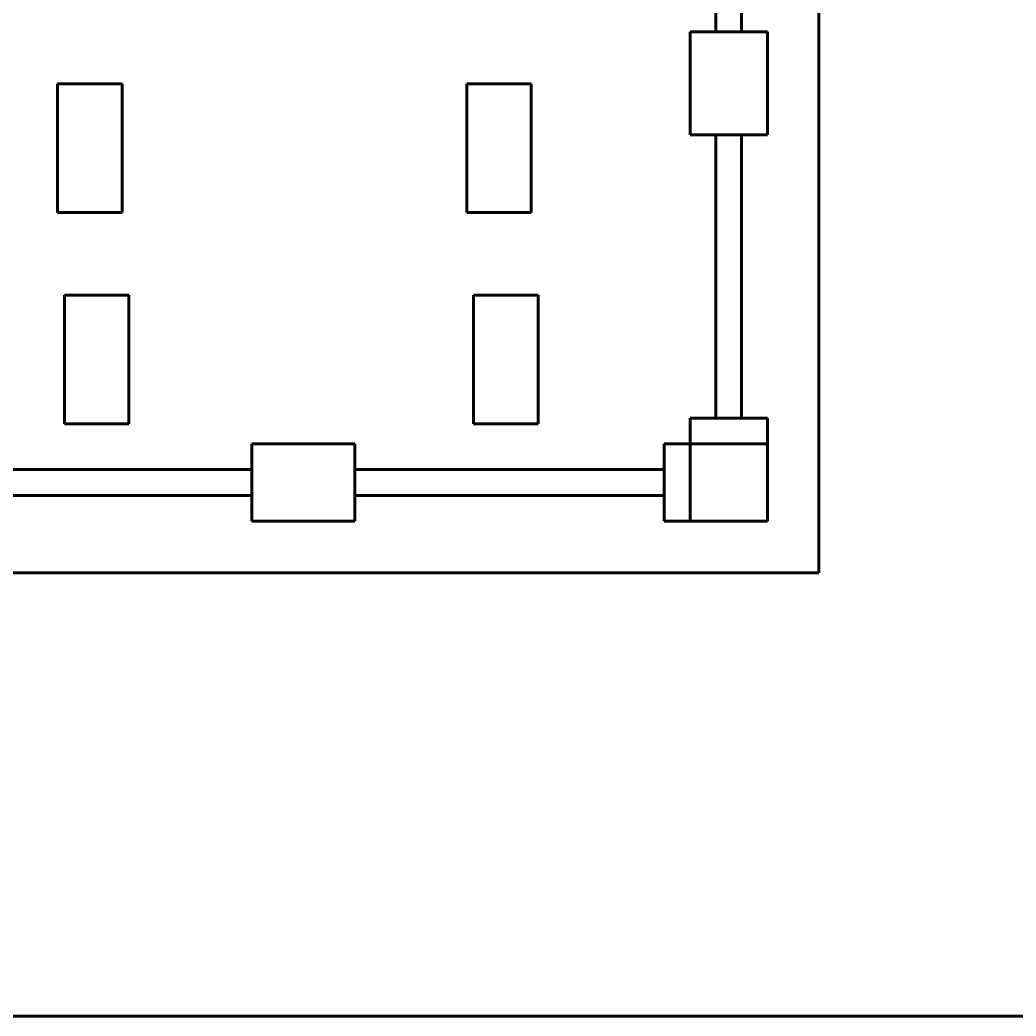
# Model space of a CAD drawing. Extents: x 0 to 297, y 0 to 292.
# Drawn here: x 232.85 to 252.18, y 60 to 79.34 of the extents above; entities that cross this region are included whole.
import ezdxf

# ---------------------------------------------------------------- set-up
doc = ezdxf.new("R2010")
doc.units = 0
doc.header["$MEASUREMENT"] = 0
doc.linetypes.add('K5LT_BASIC', pattern=[0])
doc.layers.add('Системный слой', color=7, linetype='Continuous')

# ---------------------------------------------------------------- blocks, each defined once
blk = doc.blocks.new('*U')
at = {"layer": 'Системный слой', "linetype": 'K5LT_BASIC', "lineweight": 60}
for p, q in [((234.832, 78.096), (233.582, 78.096)), ((233.582, 78.096), (233.582, 75.596)), ((234.832, 75.596), (234.832, 78.096)), ((242.769, 78.096), (241.519, 78.096)), ((241.519, 78.096), (241.519, 75.596)), ((242.769, 75.596), (242.769, 78.096)), ((233.582, 75.596), (234.832, 75.596)), ((241.519, 75.596), (242.769, 75.596)), ((234.964, 73.995), (233.714, 73.995)), ((233.714, 73.995), (233.714, 71.495)), ((234.964, 71.495), (234.964, 73.995)), ((242.902, 73.995), (241.652, 73.995)), ((241.652, 73.995), (241.652, 71.495)), ((242.902, 71.495), (242.902, 73.995)), ((233.714, 71.495), (234.964, 71.495)), ((241.652, 71.495), (242.902, 71.495))]:
    blk.add_line(p, q, dxfattribs=at)
blk = doc.blocks.new('*S')
at = {"linetype": 'K5LT_BASIC', "lineweight": 60}
blk.add_line((107, 60), (292, 60), dxfattribs=at)

msp = doc.modelspace()

# ---------------------------------------------------------------- linework, layer by layer
at = {"layer": 'Системный слой', "linetype": 'K5LT_BASIC', "lineweight": 60}
for p, q in [((248.35, 69.606), (248.35, 146.606)), ((246.35, 79.106), (246.35, 84.606)), ((246.85, 84.606), (246.85, 79.106)), ((245.85, 79.106), (247.35, 79.106)), ((245.85, 79.106), (245.85, 77.106)), ((245.85, 77.106), (245.85, 79.106)), ((245.85, 79.106), (247.35, 79.106)), ((247.35, 79.106), (246.35, 79.106)), ((247.35, 79.106), (247.35, 77.106)), ((247.35, 77.106), (247.35, 79.106)), ((247.35, 78.356), (247.35, 77.606)), ((247.35, 77.106), (245.85, 77.106)), ((245.85, 77.106), (247.35, 77.106)), ((246.35, 71.606), (246.35, 77.106)), ((246.85, 77.106), (246.85, 71.606)), ((245.85, 71.606), (247.35, 71.606)), ((245.85, 71.606), (245.85, 69.606)), ((247.35, 71.606), (246.35, 71.606)), ((247.35, 71.606), (247.35, 69.606)), ((239.35, 71.106), (237.35, 71.106)), ((237.35, 69.606), (237.35, 71.106)), ((237.35, 71.106), (237.35, 69.606)), ((237.35, 71.106), (239.35, 71.106)), ((239.35, 71.106), (239.35, 69.606)), ((239.35, 71.106), (239.35, 69.606)), ((245.35, 71.106), (245.35, 69.606)), ((245.35, 71.106), (247.35, 71.106)), ((247.35, 71.106), (247.35, 69.606)), ((231.351, 70.607), (237.351, 70.607)), ((239.351, 70.607), (245.351, 70.607)), ((237.35, 70.106), (231.35, 70.106)), ((245.35, 70.106), (239.35, 70.106)), ((239.35, 69.606), (237.35, 69.606)), ((237.35, 69.606), (239.35, 69.606)), ((238.6, 69.606), (237.85, 69.606)), ((245.35, 69.606), (247.35, 69.606)), ((247.35, 69.606), (245.85, 69.606)), ((246.6, 69.606), (245.85, 69.606)), ((248.35, 69.606), (248.35, 68.606)), ((173.35, 68.606), (247.35, 68.606)), ((173.35, 68.606), (248.35, 68.606))]:
    msp.add_line(p, q, dxfattribs=at)

# ---------------------------------------------------------------- block references
msp.add_blockref('*S', (0, 0))
at = {"layer": 'Системный слой'}
msp.add_blockref('*U', (0, 0), dxfattribs=at)
msp.add_blockref('*U', (0, 0), dxfattribs=at)
msp.add_blockref('*U', (0, 0), dxfattribs=at)
msp.add_blockref('*U', (0, 0), dxfattribs=at)
msp.add_blockref('*U', (0, 0), dxfattribs=at)
msp.add_blockref('*U', (0, 0), dxfattribs=at)
msp.add_blockref('*U', (0, 0), dxfattribs=at)
msp.add_blockref('*U', (0, 0), dxfattribs=at)
msp.add_blockref('*U', (0, 0), dxfattribs=at)
msp.add_blockref('*U', (0, 0), dxfattribs=at)
msp.add_blockref('*U', (0, 0), dxfattribs=at)
msp.add_blockref('*U', (0, 0), dxfattribs=at)
msp.add_blockref('*U', (0, 0), dxfattribs=at)
msp.add_blockref('*U', (0, 0), dxfattribs=at)
msp.add_blockref('*U', (0, 0), dxfattribs=at)
msp.add_blockref('*U', (0, 0), dxfattribs=at)
msp.add_blockref('*U', (0, 0), dxfattribs=at)
msp.add_blockref('*U', (0, 0), dxfattribs=at)
msp.add_blockref('*U', (0, 0), dxfattribs=at)
msp.add_blockref('*U', (0, 0), dxfattribs=at)
msp.add_blockref('*U', (0, 0), dxfattribs=at)
msp.add_blockref('*U', (0, 0), dxfattribs=at)
msp.add_blockref('*U', (0, 0), dxfattribs=at)
msp.add_blockref('*U', (0, 0), dxfattribs=at)
msp.add_blockref('*U', (0, 0), dxfattribs=at)
msp.add_blockref('*U', (0, 0), dxfattribs=at)
msp.add_blockref('*U', (0, 0), dxfattribs=at)
msp.add_blockref('*U', (0, 0), dxfattribs=at)
msp.add_blockref('*U', (0, 0), dxfattribs=at)
msp.add_blockref('*U', (0, 0), dxfattribs=at)
msp.add_blockref('*U', (0, 0), dxfattribs=at)
msp.add_blockref('*U', (0, 0), dxfattribs=at)
msp.add_blockref('*U', (0, 0), dxfattribs=at)
msp.add_blockref('*U', (0, 0), dxfattribs=at)
msp.add_blockref('*U', (0, 0), dxfattribs=at)
msp.add_blockref('*U', (0, 0), dxfattribs=at)
msp.add_blockref('*U', (0, 0), dxfattribs=at)
msp.add_blockref('*U', (0, 0), dxfattribs=at)
msp.add_blockref('*U', (0, 0), dxfattribs=at)
msp.add_blockref('*U', (0, 0), dxfattribs=at)
msp.add_blockref('*U', (0, 0), dxfattribs=at)
msp.add_blockref('*U', (0, 0), dxfattribs=at)
msp.add_blockref('*U', (0, 0), dxfattribs=at)
msp.add_blockref('*U', (0, 0), dxfattribs=at)
msp.add_blockref('*U', (0, 0), dxfattribs=at)
msp.add_blockref('*U', (0, 0), dxfattribs=at)
msp.add_blockref('*U', (0, 0), dxfattribs=at)
msp.add_blockref('*U', (0, 0), dxfattribs=at)
msp.add_blockref('*U', (0, 0), dxfattribs=at)
msp.add_blockref('*U', (0, 0), dxfattribs=at)
msp.add_blockref('*U', (0, 0), dxfattribs=at)
msp.add_blockref('*U', (0, 0), dxfattribs=at)
msp.add_blockref('*U', (0, 0), dxfattribs=at)
msp.add_blockref('*U', (0, 0), dxfattribs=at)
msp.add_blockref('*U', (0, 0), dxfattribs=at)
msp.add_blockref('*U', (0, 0), dxfattribs=at)
msp.add_blockref('*U', (0, 0), dxfattribs=at)
msp.add_blockref('*U', (0, 0), dxfattribs=at)
msp.add_blockref('*U', (0, 0), dxfattribs=at)
msp.add_blockref('*U', (0, 0), dxfattribs=at)
msp.add_blockref('*U', (0, 0), dxfattribs=at)
msp.add_blockref('*U', (0, 0), dxfattribs=at)
msp.add_blockref('*U', (0, 0), dxfattribs=at)
msp.add_blockref('*U', (0, 0), dxfattribs=at)
msp.add_blockref('*U', (0, 0), dxfattribs=at)
msp.add_blockref('*U', (0, 0), dxfattribs=at)
msp.add_blockref('*U', (0, 0), dxfattribs=at)
msp.add_blockref('*U', (0, 0), dxfattribs=at)
msp.add_blockref('*U', (0, 0), dxfattribs=at)
msp.add_blockref('*U', (0, 0), dxfattribs=at)
msp.add_blockref('*U', (0, 0), dxfattribs=at)
msp.add_blockref('*U', (0, 0), dxfattribs=at)
msp.add_blockref('*U', (0, 0), dxfattribs=at)
msp.add_blockref('*U', (0, 0), dxfattribs=at)
msp.add_blockref('*U', (0, 0), dxfattribs=at)
msp.add_blockref('*U', (0, 0), dxfattribs=at)
msp.add_blockref('*U', (0, 0), dxfattribs=at)
msp.add_blockref('*U', (0, 0), dxfattribs=at)
msp.add_blockref('*U', (0, 0), dxfattribs=at)
msp.add_blockref('*U', (0, 0), dxfattribs=at)
msp.add_blockref('*U', (0, 0), dxfattribs=at)
msp.add_blockref('*U', (0, 0), dxfattribs=at)
msp.add_blockref('*U', (0, 0), dxfattribs=at)
msp.add_blockref('*U', (0, 0), dxfattribs=at)
msp.add_blockref('*U', (0, 0), dxfattribs=at)
msp.add_blockref('*U', (0, 0), dxfattribs=at)
msp.add_blockref('*U', (0, 0), dxfattribs=at)
msp.add_blockref('*U', (0, 0), dxfattribs=at)
msp.add_blockref('*U', (0, 0), dxfattribs=at)
msp.add_blockref('*U', (0, 0), dxfattribs=at)
msp.add_blockref('*U', (0, 0), dxfattribs=at)
msp.add_blockref('*U', (0, 0), dxfattribs=at)
msp.add_blockref('*U', (0, 0), dxfattribs=at)
msp.add_blockref('*U', (0, 0), dxfattribs=at)
msp.add_blockref('*U', (0, 0), dxfattribs=at)
msp.add_blockref('*U', (0, 0), dxfattribs=at)
msp.add_blockref('*U', (0, 0), dxfattribs=at)
msp.add_blockref('*U', (0, 0), dxfattribs=at)
msp.add_blockref('*U', (0, 0), dxfattribs=at)
msp.add_blockref('*U', (0, 0), dxfattribs=at)
msp.add_blockref('*U', (0, 0), dxfattribs=at)
msp.add_blockref('*U', (0, 0), dxfattribs=at)
msp.add_blockref('*U', (0, 0), dxfattribs=at)
msp.add_blockref('*U', (0, 0), dxfattribs=at)
msp.add_blockref('*U', (0, 0), dxfattribs=at)
msp.add_blockref('*U', (0, 0), dxfattribs=at)
msp.add_blockref('*U', (0, 0), dxfattribs=at)
msp.add_blockref('*U', (0, 0), dxfattribs=at)
msp.add_blockref('*U', (0, 0), dxfattribs=at)
msp.add_blockref('*U', (0, 0), dxfattribs=at)
msp.add_blockref('*U', (0, 0), dxfattribs=at)
msp.add_blockref('*U', (0, 0), dxfattribs=at)
msp.add_blockref('*U', (0, 0), dxfattribs=at)
msp.add_blockref('*U', (0, 0), dxfattribs=at)
msp.add_blockref('*U', (0, 0), dxfattribs=at)
msp.add_blockref('*U', (0, 0), dxfattribs=at)
msp.add_blockref('*U', (0, 0), dxfattribs=at)
msp.add_blockref('*U', (0, 0), dxfattribs=at)
msp.add_blockref('*U', (0, 0), dxfattribs=at)
msp.add_blockref('*U', (0, 0), dxfattribs=at)
msp.add_blockref('*U', (0, 0), dxfattribs=at)
msp.add_blockref('*U', (0, 0), dxfattribs=at)
msp.add_blockref('*U', (0, 0), dxfattribs=at)
msp.add_blockref('*U', (0, 0), dxfattribs=at)
msp.add_blockref('*U', (0, 0), dxfattribs=at)
msp.add_blockref('*U', (0, 0), dxfattribs=at)
msp.add_blockref('*U', (0, 0), dxfattribs=at)
msp.add_blockref('*U', (0, 0), dxfattribs=at)
msp.add_blockref('*U', (0, 0), dxfattribs=at)
msp.add_blockref('*U', (0, 0), dxfattribs=at)
msp.add_blockref('*U', (0, 0), dxfattribs=at)
msp.add_blockref('*U', (0, 0), dxfattribs=at)
msp.add_blockref('*U', (0, 0), dxfattribs=at)
msp.add_blockref('*U', (0, 0), dxfattribs=at)
msp.add_blockref('*U', (0, 0), dxfattribs=at)
msp.add_blockref('*U', (0, 0), dxfattribs=at)
msp.add_blockref('*U', (0, 0), dxfattribs=at)
msp.add_blockref('*U', (0, 0), dxfattribs=at)
msp.add_blockref('*U', (0, 0), dxfattribs=at)
msp.add_blockref('*U', (0, 0), dxfattribs=at)
msp.add_blockref('*U', (0, 0), dxfattribs=at)
msp.add_blockref('*U', (0, 0), dxfattribs=at)
msp.add_blockref('*U', (0, 0), dxfattribs=at)
msp.add_blockref('*U', (0, 0), dxfattribs=at)
msp.add_blockref('*U', (0, 0), dxfattribs=at)
msp.add_blockref('*U', (0, 0), dxfattribs=at)
msp.add_blockref('*U', (0, 0), dxfattribs=at)
msp.add_blockref('*U', (0, 0), dxfattribs=at)
msp.add_blockref('*U', (0, 0), dxfattribs=at)
msp.add_blockref('*U', (0, 0), dxfattribs=at)
msp.add_blockref('*U', (0, 0), dxfattribs=at)
msp.add_blockref('*U', (0, 0), dxfattribs=at)
msp.add_blockref('*U', (0, 0), dxfattribs=at)
msp.add_blockref('*U', (0, 0), dxfattribs=at)
msp.add_blockref('*U', (0, 0), dxfattribs=at)
msp.add_blockref('*U', (0, 0), dxfattribs=at)
msp.add_blockref('*U', (0, 0), dxfattribs=at)
msp.add_blockref('*U', (0, 0), dxfattribs=at)
msp.add_blockref('*U', (0, 0), dxfattribs=at)
msp.add_blockref('*U', (0, 0), dxfattribs=at)
msp.add_blockref('*U', (0, 0), dxfattribs=at)
msp.add_blockref('*U', (0, 0), dxfattribs=at)
msp.add_blockref('*U', (0, 0), dxfattribs=at)
msp.add_blockref('*U', (0, 0), dxfattribs=at)
msp.add_blockref('*U', (0, 0), dxfattribs=at)
msp.add_blockref('*U', (0, 0), dxfattribs=at)
msp.add_blockref('*U', (0, 0), dxfattribs=at)
msp.add_blockref('*U', (0, 0), dxfattribs=at)
msp.add_blockref('*U', (0, 0), dxfattribs=at)
msp.add_blockref('*U', (0, 0), dxfattribs=at)
msp.add_blockref('*U', (0, 0), dxfattribs=at)
msp.add_blockref('*U', (0, 0), dxfattribs=at)
msp.add_blockref('*U', (0, 0), dxfattribs=at)
msp.add_blockref('*U', (0, 0), dxfattribs=at)
msp.add_blockref('*U', (0, 0), dxfattribs=at)
msp.add_blockref('*U', (0, 0), dxfattribs=at)
msp.add_blockref('*U', (0, 0), dxfattribs=at)
msp.add_blockref('*U', (0, 0), dxfattribs=at)
msp.add_blockref('*U', (0, 0), dxfattribs=at)
msp.add_blockref('*U', (0, 0), dxfattribs=at)
msp.add_blockref('*U', (0, 0), dxfattribs=at)
msp.add_blockref('*U', (0, 0), dxfattribs=at)
msp.add_blockref('*U', (0, 0), dxfattribs=at)
msp.add_blockref('*U', (0, 0), dxfattribs=at)
msp.add_blockref('*U', (0, 0), dxfattribs=at)
msp.add_blockref('*U', (0, 0), dxfattribs=at)
msp.add_blockref('*U', (0, 0), dxfattribs=at)
msp.add_blockref('*U', (0, 0), dxfattribs=at)
msp.add_blockref('*U', (0, 0), dxfattribs=at)
msp.add_blockref('*U', (0, 0), dxfattribs=at)
msp.add_blockref('*U', (0, 0), dxfattribs=at)
msp.add_blockref('*U', (0, 0), dxfattribs=at)
msp.add_blockref('*U', (0, 0), dxfattribs=at)
msp.add_blockref('*U', (0, 0), dxfattribs=at)
msp.add_blockref('*U', (0, 0), dxfattribs=at)
msp.add_blockref('*U', (0, 0), dxfattribs=at)
msp.add_blockref('*U', (0, 0), dxfattribs=at)
msp.add_blockref('*U', (0, 0), dxfattribs=at)
msp.add_blockref('*U', (0, 0), dxfattribs=at)
msp.add_blockref('*U', (0, 0), dxfattribs=at)
msp.add_blockref('*U', (0, 0), dxfattribs=at)
msp.add_blockref('*U', (0, 0), dxfattribs=at)
msp.add_blockref('*U', (0, 0), dxfattribs=at)
msp.add_blockref('*U', (0, 0), dxfattribs=at)
msp.add_blockref('*U', (0, 0), dxfattribs=at)
msp.add_blockref('*U', (0, 0), dxfattribs=at)
msp.add_blockref('*U', (0, 0), dxfattribs=at)
msp.add_blockref('*U', (0, 0), dxfattribs=at)
msp.add_blockref('*U', (0, 0), dxfattribs=at)
msp.add_blockref('*U', (0, 0), dxfattribs=at)
msp.add_blockref('*U', (0, 0), dxfattribs=at)
msp.add_blockref('*U', (0, 0), dxfattribs=at)
msp.add_blockref('*U', (0, 0), dxfattribs=at)
msp.add_blockref('*U', (0, 0), dxfattribs=at)
msp.add_blockref('*U', (0, 0), dxfattribs=at)
msp.add_blockref('*U', (0, 0), dxfattribs=at)
msp.add_blockref('*U', (0, 0), dxfattribs=at)
msp.add_blockref('*U', (0, 0), dxfattribs=at)
msp.add_blockref('*U', (0, 0), dxfattribs=at)
msp.add_blockref('*U', (0, 0), dxfattribs=at)
msp.add_blockref('*U', (0, 0), dxfattribs=at)
msp.add_blockref('*U', (0, 0), dxfattribs=at)
msp.add_blockref('*U', (0, 0), dxfattribs=at)
msp.add_blockref('*U', (0, 0), dxfattribs=at)
msp.add_blockref('*U', (0, 0), dxfattribs=at)
msp.add_blockref('*U', (0, 0), dxfattribs=at)
msp.add_blockref('*U', (0, 0), dxfattribs=at)
msp.add_blockref('*U', (0, 0), dxfattribs=at)
msp.add_blockref('*U', (0, 0), dxfattribs=at)
msp.add_blockref('*U', (0, 0), dxfattribs=at)
msp.add_blockref('*U', (0, 0), dxfattribs=at)
msp.add_blockref('*U', (0, 0), dxfattribs=at)
msp.add_blockref('*U', (0, 0), dxfattribs=at)
msp.add_blockref('*U', (0, 0), dxfattribs=at)
msp.add_blockref('*U', (0, 0), dxfattribs=at)
msp.add_blockref('*U', (0, 0), dxfattribs=at)
msp.add_blockref('*U', (0, 0), dxfattribs=at)
msp.add_blockref('*U', (0, 0), dxfattribs=at)
msp.add_blockref('*U', (0, 0), dxfattribs=at)
msp.add_blockref('*U', (0, 0), dxfattribs=at)
msp.add_blockref('*U', (0, 0), dxfattribs=at)
msp.add_blockref('*U', (0, 0), dxfattribs=at)
msp.add_blockref('*U', (0, 0), dxfattribs=at)
msp.add_blockref('*U', (0, 0), dxfattribs=at)
msp.add_blockref('*U', (0, 0), dxfattribs=at)
msp.add_blockref('*U', (0, 0), dxfattribs=at)
msp.add_blockref('*U', (0, 0), dxfattribs=at)
msp.add_blockref('*U', (0, 0), dxfattribs=at)
msp.add_blockref('*U', (0, 0), dxfattribs=at)
msp.add_blockref('*U', (0, 0), dxfattribs=at)
msp.add_blockref('*U', (0, 0), dxfattribs=at)
msp.add_blockref('*U', (0, 0), dxfattribs=at)
msp.add_blockref('*U', (0, 0), dxfattribs=at)
msp.add_blockref('*U', (0, 0), dxfattribs=at)
msp.add_blockref('*U', (0, 0), dxfattribs=at)
msp.add_blockref('*U', (0, 0), dxfattribs=at)
msp.add_blockref('*U', (0, 0), dxfattribs=at)
msp.add_blockref('*U', (0, 0), dxfattribs=at)
msp.add_blockref('*U', (0, 0), dxfattribs=at)
msp.add_blockref('*U', (0, 0), dxfattribs=at)
msp.add_blockref('*U', (0, 0), dxfattribs=at)
msp.add_blockref('*U', (0, 0), dxfattribs=at)
msp.add_blockref('*U', (0, 0), dxfattribs=at)
msp.add_blockref('*U', (0, 0), dxfattribs=at)
msp.add_blockref('*U', (0, 0), dxfattribs=at)
msp.add_blockref('*U', (0, 0), dxfattribs=at)
msp.add_blockref('*U', (0, 0), dxfattribs=at)
msp.add_blockref('*U', (0, 0), dxfattribs=at)
msp.add_blockref('*U', (0, 0), dxfattribs=at)
msp.add_blockref('*U', (0, 0), dxfattribs=at)
msp.add_blockref('*U', (0, 0), dxfattribs=at)
msp.add_blockref('*U', (0, 0), dxfattribs=at)
msp.add_blockref('*U', (0, 0), dxfattribs=at)
msp.add_blockref('*U', (0, 0), dxfattribs=at)
msp.add_blockref('*U', (0, 0), dxfattribs=at)
msp.add_blockref('*U', (0, 0), dxfattribs=at)
msp.add_blockref('*U', (0, 0), dxfattribs=at)
msp.add_blockref('*U', (0, 0), dxfattribs=at)
msp.add_blockref('*U', (0, 0), dxfattribs=at)
msp.add_blockref('*U', (0, 0), dxfattribs=at)
msp.add_blockref('*U', (0, 0), dxfattribs=at)
msp.add_blockref('*U', (0, 0), dxfattribs=at)
msp.add_blockref('*U', (0, 0), dxfattribs=at)
msp.add_blockref('*U', (0, 0), dxfattribs=at)
msp.add_blockref('*U', (0, 0), dxfattribs=at)
msp.add_blockref('*U', (0, 0), dxfattribs=at)
msp.add_blockref('*U', (0, 0), dxfattribs=at)
msp.add_blockref('*U', (0, 0), dxfattribs=at)
msp.add_blockref('*U', (0, 0), dxfattribs=at)
msp.add_blockref('*U', (0, 0), dxfattribs=at)
msp.add_blockref('*U', (0, 0), dxfattribs=at)
msp.add_blockref('*U', (0, 0), dxfattribs=at)
msp.add_blockref('*U', (0, 0), dxfattribs=at)
msp.add_blockref('*U', (0, 0), dxfattribs=at)
msp.add_blockref('*U', (0, 0), dxfattribs=at)
msp.add_blockref('*U', (0, 0), dxfattribs=at)
msp.add_blockref('*U', (0, 0), dxfattribs=at)
msp.add_blockref('*U', (0, 0), dxfattribs=at)
msp.add_blockref('*U', (0, 0), dxfattribs=at)
msp.add_blockref('*U', (0, 0), dxfattribs=at)
msp.add_blockref('*U', (0, 0), dxfattribs=at)
msp.add_blockref('*U', (0, 0), dxfattribs=at)
msp.add_blockref('*U', (0, 0), dxfattribs=at)
msp.add_blockref('*U', (0, 0), dxfattribs=at)
msp.add_blockref('*U', (0, 0), dxfattribs=at)

doc.saveas('drawing.dxf')
